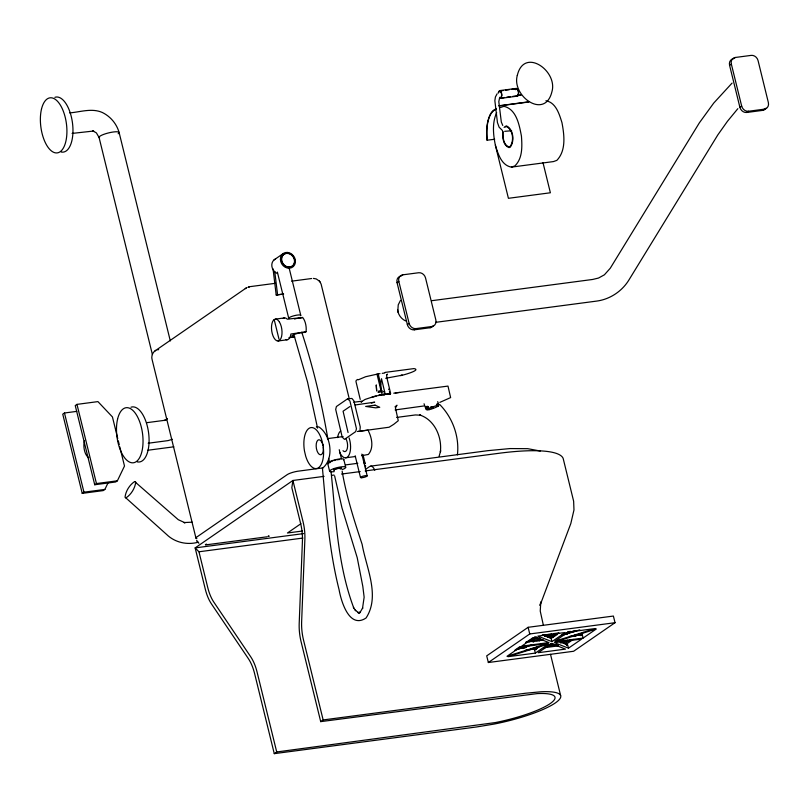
<?xml version="1.0" encoding="UTF-8"?>
<svg xmlns="http://www.w3.org/2000/svg" width="809" height="809" viewBox="0 0 809 809"><rect width="100%" height="100%" fill="white"/><g stroke="black" fill="none" stroke-linecap="round" stroke-linejoin="round"><path stroke-width="1.21" d="M397.826 310.616L398.24 304.841L400.475 300.402M432.36 407.837L432.997 407.524L432.35 407.594M365.516 466.995L365.547 465.61M457.419 454.87C459.542 436.466 452.585 417.495 439.6 404.389M502.753 131.473C502.44 137.014 502.935 145.468 509.023 147.602L510.257 147.177C514.787 141.251 513.472 129.066 506.343 125.83L504.058 127.397M503.067 131.806C502.773 136.994 503.238 144.902 508.942 146.904L510.085 146.5C514.322 140.958 513.098 129.551 506.434 126.528L505.281 126.932M294.142 336.736A6.887 1.406 -13.8 0 1 294.001 334.592A6.887 1.406 -13.8 0 1 304.002 332.499L306.045 331.761L306.227 329.344A11.023 5.117 82.5 0 0 303.648 318.867L302.576 317.452L287.266 319.201A11.023 5.117 82.5 0 0 283.261 318.372M438.043 403.479L438.377 406.007L438.094 403.469M360.025 429.64L360.248 426.909L353.826 400.738L351.915 398.463L347.678 398.756L336.402 406.533L335.695 409.435L342.207 437.093L344.472 439.368L355.738 431.591L356.445 428.689L349.943 401.042L347.678 398.756M498.233 92.742L499.568 90.618L516.354 88.403L517.649 89.374A4.096 1.901 82.5 0 1 518.64 93.247L517.699 96.099L500.902 98.314L501.671 95.371A3.681 1.709 82.5 0 0 500.771 91.892L499.072 91.255L498.415 92.924M378.116 392.395L378.43 391.162L379.037 392.193L379.168 391.03L379.836 392.052L379.967 390.878L380.624 391.91L380.897 390.191L380.705 384.275L378.207 373.91L365.638 376.721L358.266 379.815M432.714 407.675L432.38 407.473M439.105 456.337L440.683 450.734L440.369 451.867C442.169 437.082 434.605 419.628 419.618 414.946L420.71 415.209L415.391 414.946L396.622 417.424M432.593 407.938L431.662 407.776L432.845 407.605M496.665 112.694C492.034 122.826 493.187 134.587 495.371 145.205L508.416 198.306L550.383 192.775L542.981 162.599M76.794 411.377L64.467 412.994L62.748 414.188L82.225 493.369L103.147 490.608L104.877 489.425L107.991 482.963M117.73 438.488L112.431 416.928L97.929 401.608L76.976 404.379L75.247 405.562L94.724 484.753L115.657 481.982L117.386 480.799L124.495 466.035L119.793 446.871M499.709 97.282L498.809 101.661L501.307 121.987L502.773 125.476M389.877 393.912L389.412 391.698M427.819 408.676C428.214 401.689 428.052 414.228 425.706 407.22A6.785 0.93 -19.4 0 1 426.869 406.502L427.334 406.26L425.706 407.22M167.008 418.445L166.108 419.911L167.008 418.86L164.429 420.538L165.238 420.245L146.621 422.702M515.282 89.405L516.354 88.403M515.444 89.698L515.859 89.041M361.593 401.871L361.977 401.294M497.12 93.763L495.411 96.989L494.855 100.66L497.454 122.604L499.133 127.235L502.48 130.542M361.401 401.446L360.966 402.053L365.051 399.444L375.113 396.107L390.575 393.548L389.645 394.307M737.859 108.659L727.422 121.34L717.846 134.86L628.866 280.066C621.929 291.371 609.844 299.35 596.678 301.09L435.566 322.346M500.902 98.314L501.853 95.462A4.096 1.901 82.5 0 0 500.862 91.589L499.568 90.618M426.99 408.848L425.908 407.17M732.084 83.074L713.72 103.087L699.37 122.826L610.279 268.214L604.394 274.817L598.518 278.043L592.663 279.459L431.935 300.675M394.984 406.856L396.986 405.218L395.459 407.979L398.271 420.71L393.71 424.351L389.119 427.223L358.245 431.419M386.641 374.81L387.46 374.152L386.611 375.447L387.015 378.309L390.575 393.204M155.793 350.337C152.517 352.228 150.929 356.496 152.223 360.066L195.97 538.157M302.576 317.452L300.493 318.21A6.887 1.406 -13.8 0 0 297.854 318.352M389.655 394.327L390.535 393.558L389.867 393.599M245.258 288.641L246.644 287.741M273.998 259.942L282.624 253.986M154.944 350.934L246.078 288.065M82.225 493.369L83.944 492.185L104.877 489.425M94.724 484.753L96.453 483.56L117.386 480.799M430.064 327.736L431.844 326.512A6.199 5.339 55.4 0 0 435.839 319.899L425.524 277.912A6.199 5.339 55.4 0 0 418.637 272.744L402.821 274.827L401.052 276.051A6.199 5.339 55.4 0 0 397.057 282.665L407.362 324.642A6.199 5.339 55.4 0 0 414.259 329.819L430.064 327.736A6.199 5.339 55.4 0 0 433.493 325.501M397.057 282.665L398.827 281.441A6.199 5.339 55.4 0 1 402.821 274.827M762.594 110.378L764.363 109.154A6.199 5.339 55.4 0 0 768.358 102.551L758.053 60.564A6.199 5.339 55.4 0 0 751.156 55.386L735.341 57.469L733.571 58.693A6.199 5.339 55.4 0 0 729.576 65.307L739.891 107.294A6.199 5.339 55.4 0 0 746.778 112.471L762.594 110.378A6.199 5.339 55.4 0 0 765.456 108.902M729.576 65.307L731.346 64.083A6.199 5.339 55.4 0 1 735.341 57.469M407.362 324.642L409.132 323.428L398.827 281.441M414.259 329.819L416.028 328.596L431.844 326.512M739.891 107.294L741.661 106.07L731.346 64.083M746.778 112.471L748.547 111.248L764.363 109.154M383.972 395.146L385.286 394.236M365.577 469.341L369.713 466.49A8.778 4.075 82.5 0 1 374.769 470.241M300.897 523.716L287.448 533L302.455 531.017M320.708 721.628L323.145 719.939L303.527 640.061A31.834 14.774 82.5 0 1 301.636 621.737L304.872 539.34A30.499 14.147 82.5 0 0 303.062 521.785L292.909 480.475L195.151 547.905L205.304 589.215A30.499 14.147 82.5 0 0 211.392 603.817L248.292 658.526A31.834 14.774 82.5 0 1 254.653 673.776L274.271 753.654L276.718 751.966L495.189 722.599A52.13 10.659 -13.8 0 0 550.14 703.618A52.13 10.659 -13.8 0 0 537.227 693.596L320.708 721.628L301.09 641.739A31.834 14.774 82.5 0 1 299.199 623.415L302.424 541.019A30.499 14.147 82.5 0 0 300.614 523.463L291.837 487.726L292.909 480.475L324.065 476.359M528.115 627.309L486.705 655.866L488.343 662.52L573.621 651.265L615.032 622.708L613.394 616.053L528.115 627.309L529.743 633.963L488.343 662.52M515.586 649.647L519.742 646.775M525.84 642.579L527.862 641.173M528.419 640.799L530.32 639.484M530.906 639.08L532.939 637.674M518.852 648.98L522.968 646.138M529.147 641.881L536.438 636.845M525.84 645.653L521.835 648.413L523.848 648.14M531.837 641.507L537.884 637.34M533.131 642.204L539.461 637.836M536.832 641.143L540.725 638.453M538.986 641.234L541.15 639.747M535.346 653.096L548.593 643.944L508.032 656.696L535.346 653.096L534.527 649.769L538.663 646.907M542.819 635.055L551.111 638.321L558.938 632.931M551.93 641.648L565.188 632.507L537.884 636.107L551.93 641.648L551.111 638.321M561.901 642.579L563.903 641.203M563.266 643.115L567.443 640.243M573.621 635.985L575.796 634.478M564.733 643.691L569.809 640.192M575.229 636.461L579.477 633.528M566.199 644.277L573.257 639.403M579.274 635.247L583.41 632.395M580.913 635.702L582.298 634.752L583.117 638.079L555.803 641.679L596.364 628.937L583.117 638.079M568.474 648.171L581.732 639.029L554.428 642.639L568.474 648.171L567.655 644.854L559.332 641.567M349.892 406.553L343.077 411.215L348.062 432.522M323.246 467.592C334.35 457.843 330.881 434.706 318.827 426.899L316.309 426.96M436.931 406.199L437.598 405.774M437.315 405.926L438.377 406.007L437.234 406.209M426.586 408.97L427.728 408.767M357.75 379.431L356.233 380.351L355.96 381.494L360.227 399.393M428.436 406.502L426.616 407.524M430.479 407.109L431.844 406.593M379.542 395.146L378.612 395.379L380.301 394.994M500.508 107.506L503.946 106.313C516.577 109.255 519.327 125.183 521.431 136.074C522.159 146.136 522.756 158.362 514.858 165.926L511.43 167.119C501.358 165.44 498 153.619 495.371 145.205M439.833 402.386L450.633 397.583L447.984 386.085L395.277 392.982M431.217 408.515L432.613 408.049M514.534 650.335L531.24 645.086M562.164 635.368L579.75 629.847M523.16 648.363L526.679 647.251M172.368 439.287L168.06 440.612L148.199 443.231M333.884 469.23L341.368 467.956M341.145 468.28L339.74 468.664M371.462 397.492L376.134 396.157M371.351 403.084L374.678 402.164L355.252 404.965M437.457 403.913L436.991 403.822M428.386 409.273L429.498 409.01M381.1 394.853L380.23 395.085M423.876 405.966L395.136 409.93M381.049 394.934L385.418 394.185M381.848 392.011L384.588 391.566L385.054 393.922L382.01 394.479L380.473 385.66L381.504 378.723L384.588 391.566M378.207 373.91L380.008 373.647M385.701 378.278L402.306 375.164L400.637 375.578C402.215 375.467 422.197 369.925 413.955 368.591L385.044 372.403M158.685 349.569L157.674 349.892M436.364 405.046L437.78 404.955M436.435 405.258L437.275 405.137M385.084 394.307L389.989 393.72M69.665 112.896C80.455 112.006 91.862 107.85 102.349 112.502C110.469 116.476 116.597 123.737 119.095 132.433L170.315 340.943M72.092 133.414L93.662 131.028L92.58 130.765L96.392 132.888L99.072 137.479L152.395 354.575M499.608 91.013L503.208 90.537M505.605 90.224L509.205 89.748M511.601 89.435L515.202 88.96M517.244 95.401L520.875 94.916M517.426 95.523L521.057 95.047M504.391 97.484L500.882 98.324M506.788 97.161L510.388 96.686M512.785 96.372L516.385 95.897M498.931 105.767L528.631 101.843M499.113 105.918L528.813 101.995M511.622 130.745L504.674 131.331M496.413 108.881A5.087 2.356 82.5 0 1 496.21 108.982L495.978 109.023A29.326 13.611 82.5 0 0 490.254 114.443C486.361 122.392 486.249 131.584 487.089 140.21L494.693 139.259M511.43 167.119L553.396 161.588L556.835 160.384C566.32 150.555 564.267 134.982 561.972 122.685C559.343 114.271 555.985 102.46 545.913 100.771M250.305 286.608L275.343 283.312M291.614 281.168L311.637 278.518M273.058 268.962L276.193 294.982L283.453 294.021M276.193 294.982L283.646 294.061M275.464 319.11L284.535 317.907M306.045 331.761L290.906 334.016A11.023 5.117 82.5 0 1 285.759 339.507M288.934 337.727L294.749 336.959M278.053 340.983L287.124 339.79M393.75 393.194L399.585 392.416M353.846 402.235L361.35 401.244M147.582 450.279L173.864 446.811M357.608 431.49L365.82 430.408M327.362 438.64L343.087 436.567M345.595 457.813L355.555 456.498M361.785 455.679L368.368 454.436C373.869 448.146 371.978 438.165 368.53 431.268M323.246 467.855L297.53 471.263A8.778 1.8 -13.8 0 0 287.195 474.65L196.354 537.348A8.778 1.8 -13.8 0 0 196.88 538.632M345.463 464.922L357.8 463.294M370.724 466.126L487.928 450.653L509.943 448.57L527.701 448.671L540.301 451.028M331.548 475.379L334.036 475.045M341.519 474.054L360.217 471.586M365.203 470.929L498.556 453.333A117.083 23.946 -13.8 0 1 563.165 458.44L573.632 501.186L573.975 509.943L570.81 523.575L540.007 605.466L540.796 601.936L540.24 611.078L543.375 625.286M192.168 522.179L183.987 522.553L185.089 522.806L178.273 519.702L134.628 481.557C129.561 484.955 125.739 491.073 125.041 497.151L166.593 534.436C174.835 542.515 187.142 545.266 198.205 542.212M205.708 544.892L267.031 536.802M303.587 533.596L195.151 547.905L198.963 551.778L207.741 587.526A30.499 14.147 82.5 0 0 213.829 602.129L250.739 656.837A31.834 14.774 82.5 0 1 257.09 672.087L276.718 751.966M198.963 551.778L302.869 538.066M529.743 633.963L615.032 622.708M542.05 635.156L545.751 634.671M547.784 634.398L551.94 633.851M553.973 633.578L558.119 633.032M567.979 631.738L570.476 631.404M572.934 631.081L576.655 630.595M544.285 635.631L557.563 633.882M566.431 632.709L574.471 631.647M544.892 636.279L557.3 634.64M564.743 633.649L569.708 633.002M547.117 636.754L555.51 635.641M562.154 634.762L567.493 634.064M547.632 637.401L554.58 636.491M549.948 637.866L553.467 637.401M525.83 642.204L543.365 639.889M569.405 636.45L582.298 634.752M550.211 643.893L552.628 643.58M548.563 644.884L553.953 644.166M536.165 647.24L539.077 646.856M547.764 645.713L556.541 644.551M531.28 648.656L537.864 647.787M546.136 646.694L558.149 645.107M525.688 650.163L536.943 648.676M543.638 647.797L558.321 645.855M534.527 649.769L536.418 649.516M323.145 719.939L525.425 693.252L540.958 691.776A58.036 11.872 -13.8 0 1 555.328 702.94A58.036 11.872 -13.8 0 1 494.147 724.065L476.552 726.967L274.271 753.654M382.242 373.343L384.781 373.02M366.265 430.348L368.125 430.115M313.417 278.397L316.268 278.943L319.413 281.138M125.425 497.737L126.143 497.778C131.21 494.38 135.022 488.262 135.72 482.194L135.346 481.598M487.089 140.21C486.694 132.089 486.401 122.553 490.396 114.767A28.972 13.45 82.5 0 1 496.048 109.407A5.461 2.528 82.5 0 0 496.281 109.377M382.141 390.525L380.897 390.191L376.984 374.102M516.395 88.798L517.558 89.678A3.681 1.709 82.5 0 1 518.458 93.156L517.699 96.099M405.572 320.94C401.213 318.867 397.937 314.519 397.654 309.625M197.932 542.273L198.903 543.233M319.98 281.856L321.122 284.131L349.235 398.706M196.638 540.361L197.366 541.555M319.272 280.966L320.131 282.048M197.214 541.363L198.074 542.455M388.623 389.129L388.826 389.645M437.689 401.648L438.913 405.127M424.047 403.752L426.1 409.556M301.737 332.186C313.225 367.195 321.749 403.125 327.969 439.429M293.9 334.744L307.551 382.07L317.563 428.123M566.138 643.307L566.684 645.521M560.384 641.031L560.92 643.256M550.504 654.329L560.617 695.477M363.019 454.81L365.112 463.345M361.845 454.112L367.175 475.823M355.171 455.801L360.501 477.502M343.764 459.37L345.696 467.228M339.244 449.703L341.469 458.754M289.096 267.84L300.756 315.338M328.616 458.39L329.728 462.91M327.706 463.415L329.637 471.273M277.376 272.087L288.742 318.372M274.19 319.575L279.014 339.214M118.316 440.885L119.206 444.475M76.976 404.379L96.453 483.56M64.467 412.994L83.944 492.185M334.633 475.945L341.995 507.951L357.224 557.714L362.806 586.323L364.141 597.194L362.493 608.52L362.725 607.852L359.914 612.635L360.48 611.938L358.751 613.171L360.45 612.393L357.629 612.474L358.508 612.757L355.232 610.097L355.657 610.724L353.391 607.407L353.755 607.933C337.474 564.631 335.846 517.386 331.063 471.829M342.136 471.192C346.373 496.19 354.17 520.349 362.129 544.356C366.224 567.746 380.422 595.94 366.083 617.975C349.448 629.169 341.267 601.866 339.062 589.64C329.02 549.776 326.148 508.568 322.397 467.774M397.977 311.475L398.149 312.466M274.736 271.48L277.598 294.86M380.533 394.711L380.604 395.247M376.236 385.054L376.67 391.02L376.266 385.215M416.028 328.596A6.199 5.339 55.4 0 1 409.132 323.428M766.022 108.143A6.199 5.339 55.4 0 1 765.759 108.537M748.547 111.248A6.199 5.339 55.4 0 1 741.661 106.07M363.635 462.799A8.778 1.8 -13.8 0 1 365.001 463.86M88.737 457.611A10.335 4.793 82.5 0 1 84.561 440.602M323.297 447.033A7.574 3.519 82.5 0 1 319.1 454.193A7.574 3.519 82.5 0 1 316.835 441.674A7.574 3.519 82.5 0 1 322.943 445.092M345.827 438.599A7.574 3.519 82.5 0 1 347.304 448.469A7.574 3.519 82.5 0 1 342.986 450.724M329.809 462.546A6.199 1.264 -13.8 0 1 330.294 462.111M331.144 461.626A6.199 1.264 -13.8 0 1 332.317 461.12M333.712 460.645A6.199 1.264 -13.8 0 1 335.26 460.21M336.827 459.856A6.199 1.264 -13.8 0 1 339.649 459.482M349.094 437.881A13.824 6.421 82.5 0 1 348.588 455.75A13.824 6.421 82.5 0 1 339.649 452.322M337.606 437.608A13.824 6.421 82.5 0 1 340.741 430.934M328.151 463.759A8.282 1.689 -13.8 0 1 335.098 459.805A8.282 1.689 -13.8 0 1 343.653 459.846M334.208 471.637A8.282 1.689 -13.8 0 1 331.103 469.786A8.282 1.689 -13.8 0 1 343.4 466.682A8.282 1.689 -13.8 0 1 342.237 469.614M334.37 470.514A4.116 0.839 -13.8 0 1 335.118 469.18A4.116 0.839 -13.8 0 1 340.518 467.976A4.116 0.839 -13.8 0 1 340.71 469.099M294.446 319.009A6.887 1.406 -13.8 0 1 296.195 318.625M277.345 273.543A8.262 7.119 55.4 0 1 271.854 266.191A8.262 7.119 55.4 0 1 275.556 258.92M289.076 318.625A6.199 1.264 -13.8 0 1 294.274 315.672A6.199 1.264 -13.8 0 1 300.675 315.702M99.618 137.904A10.335 2.114 -13.8 0 1 109.589 132.666A10.335 2.114 -13.8 0 1 118.154 133.758M54.86 97.333A27.769 12.883 82.5 0 1 72.588 123.858A27.769 12.883 82.5 0 1 61.16 152.001M130.977 407.21A27.769 12.883 82.5 0 1 148.704 433.745A27.769 12.883 82.5 0 1 137.277 461.878M517.305 75.379C511.298 96.038 545.165 120.228 551.95 91.609C557.957 70.949 524.09 46.77 517.305 75.379M433.402 407.23L433.422 407.271M205.425 544.599L206.649 544.275L205.456 544.558M249.455 286.861L248.161 287.266L249.455 286.861M268.224 536.215L269.185 536.145L268.214 536.215M520.258 647.139L507 656.291L547.562 643.539L520.258 647.139M534.891 637.047L521.633 646.189L548.947 642.589L534.891 637.047M551.445 643.57L538.187 652.721L565.491 649.111L551.445 643.57M568.029 632.132L554.772 641.274L595.333 628.532L568.029 632.132M375.063 405.157L365.658 406.421L375.7 407.837L379.745 407.291L375.063 405.157M415.836 368.489L415.836 368.489M279.459 322.063L278.195 320.394A11.023 5.117 82.5 0 0 271.915 323.671A11.023 5.117 82.5 0 0 274.059 338.031L275.323 339.699A11.023 5.117 82.5 0 0 281.603 336.423A11.023 5.117 82.5 0 0 279.459 322.063M322.983 445.152L321.77 439.995A20.66 9.587 82.5 0 0 309.078 428.315A20.66 9.587 82.5 0 0 304.477 450.997L305.691 456.155A20.66 9.587 82.5 0 0 318.382 467.835A20.66 9.587 82.5 0 0 322.983 445.152M429.266 409.637A6.108 0.829 -19.5 0 0 438.266 405.855A6.108 0.829 -19.5 0 0 430.014 407.857A6.108 0.829 -19.5 0 0 429.266 409.637M281.299 259.335A7.291 6.29 55.4 0 0 291.23 266.788A7.291 6.29 55.4 0 0 291.25 254.815A7.291 6.29 55.4 0 0 281.299 259.335M281.583 259.133A7.291 6.29 55.4 0 0 291.513 266.596A7.291 6.29 55.4 0 0 291.533 254.613A7.291 6.29 55.4 0 0 281.583 259.133M280.41 259.204A8.262 7.119 55.4 0 0 291.665 267.658A8.262 7.119 55.4 0 0 291.695 254.077A8.262 7.119 55.4 0 0 280.41 259.204M361.674 477.725A3.448 0.708 -13.8 0 0 367.134 476.026A3.448 0.708 -13.8 0 0 362.715 476.248A3.448 0.708 -13.8 0 0 361.674 477.725M41.481 109.154A27.769 12.883 82.5 0 0 55.113 152.79A27.769 12.883 82.5 0 0 64.346 114.16A27.769 12.883 82.5 0 0 41.481 109.154M117.598 419.032A27.769 12.883 82.5 0 0 131.23 462.677A27.769 12.883 82.5 0 0 140.463 424.047A27.769 12.883 82.5 0 0 117.598 419.032"/></g></svg>
